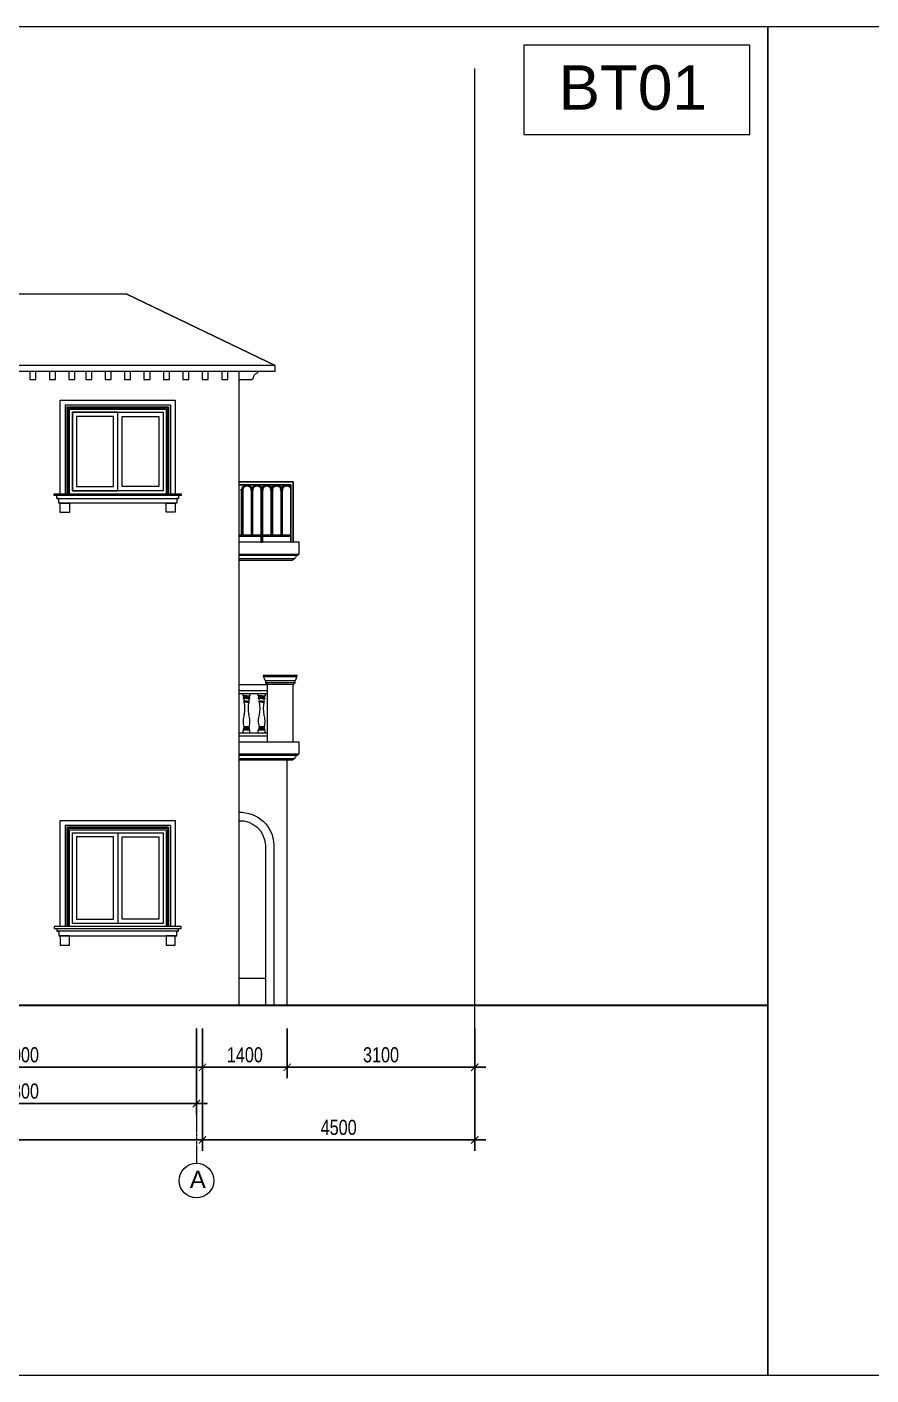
# Model space of a CAD drawing. Header units: millimetres. Extents: x 33748 to 451939, y -263262 to 62681.
# Drawn here: x 387844 to 401792, y 22261 to 44536 of the extents above; entities that cross this region are included whole.
import ezdxf
from ezdxf.enums import TextEntityAlignment as Align

# ---------------------------------------------------------------- set-up
doc = ezdxf.new("R2010")
doc.units = ezdxf.units.MM
doc.header["$PDMODE"] = 98
doc.linetypes.add('CENTER', pattern=[50.8, 31.75, -6.35, 6.35, -6.35])
doc.linetypes.add('HIDDEN', pattern=[0.375, 0.25, -0.125])
doc.layers.get('Defpoints').update_dxf_attribs({"color": 202, "lineweight": 13})
for name, color, linetype, lineweight in [('-CENTER', 143, 'CENTER', 13), ('-DOOR', 137, 'Continuous', 9), ('-HATCH', 8, 'Continuous', 5), ('-KH', 143, 'Continuous', 13), ('-LINE1', 7, 'Continuous', 18), ('-RANH GIOI KHU DAT', 12, 'CENTER', 18), ('-TEXT', 7, 'Continuous', 15), ('-WALL', 4, 'Continuous', 35), ('A72', 9, 'Continuous', 5)]:
    doc.layers.add(name, color=color, linetype=linetype, lineweight=lineweight)
for name, color, linetype in [('1-NETMANH', 8, 'Continuous'), ('12. NET DIM', 9, 'Continuous'), ('13. NET HATCH', 252, 'Continuous')]:
    doc.layers.add(name, color=color, linetype=linetype)
doc.styles.add('1', font='arial.ttf')
doc.styles.add('AVANH', font='', dxfattribs={"width": 0.8})
doc.styles.get('AVANH').set_extended_font_data('.VnAvantH')
doc.dimstyles.new('C_100A3', dxfattribs={"dimscale": 100, "dimtxt": 2.5, "dimasz": 1.2, "dimexe": 1.8, "dimexo": 0, "dimgap": 0.75, "dimtad": 1, "dimdec": 0, "dimzin": 0, "dimdsep": 46, "dimtxsty": 'AVANH', "dimblk": 'ARCHTICK', "dimcen": 0, "dimdle": 1.8, "dimclrd": 256, "dimclre": 256, "dimclrt": 7, "dimadec": 0, "dimazin": 0, "dimtfac": 0.0001, "dimtdec": 0, "dimtix": 1, "dimtmove": 2, "dimatfit": 3, "dimldrblk": 'ARCHTICK', "dimfxl": 1.8, "dimtolj": 1, "dimtzin": 0, "dimarcsym": 0})

# ---------------------------------------------------------------- blocks, each defined once
blk = doc.blocks.new('_ARCHTICK')
at = {"const_width": 0.15}
blk.add_lwpolyline([(-0.5, -0.5), (0.5, 0.5)], dxfattribs=at)
blk = doc.blocks.new('*D373')
at = {"layer": '12. NET DIM', "lineweight": -2, "transparency": 16777216}
for p, q in [((384745, 27986), (384745, 27166)), ((390745, 27986), (390745, 27166)), ((384565, 27346), (390925, 27346))]:
    blk.add_line(p, q, dxfattribs=at)
at = {"layer": 'Defpoints', "color": 0, "transparency": 16777216}
for p in [(384745, 27986), (390745, 27986), (390745, 27346)]:
    blk.add_point(p, dxfattribs=at)
at = {"layer": '12. NET DIM', "lineweight": -2, "transparency": 16777216, "xscale": 120, "yscale": 120, "zscale": 120, "rotation": 180}
blk.add_blockref('_ARCHTICK', (384745, 27346), dxfattribs=at)
at = {"layer": '12. NET DIM', "lineweight": -2, "transparency": 16777216, "xscale": 120, "yscale": 120, "zscale": 120}
blk.add_blockref('_ARCHTICK', (390745, 27346), dxfattribs=at)
at = {"layer": '12. NET DIM', "color": 7, "transparency": 16777216, "insert": (387745, 27551), "char_height": 250, "attachment_point": 5, "style": 'AVANH'}
blk.add_mtext('\\A1;6000', dxfattribs=at)
blk = doc.blocks.new('*D374')
at = {"layer": '12. NET DIM', "lineweight": -2, "transparency": 16777216}
for p, q in [((390745, 27986), (390745, 27166)), ((392145, 27986), (392145, 27166)), ((390565, 27346), (392325, 27346))]:
    blk.add_line(p, q, dxfattribs=at)
at = {"layer": 'Defpoints', "color": 0, "transparency": 16777216}
for p in [(390745, 27986), (392145, 27986), (392145, 27346)]:
    blk.add_point(p, dxfattribs=at)
at = {"layer": '12. NET DIM', "lineweight": -2, "transparency": 16777216, "xscale": 120, "yscale": 120, "zscale": 120, "rotation": 180}
blk.add_blockref('_ARCHTICK', (390745, 27346), dxfattribs=at)
at = {"layer": '12. NET DIM', "lineweight": -2, "transparency": 16777216, "xscale": 120, "yscale": 120, "zscale": 120}
blk.add_blockref('_ARCHTICK', (392145, 27346), dxfattribs=at)
at = {"layer": '12. NET DIM', "color": 7, "transparency": 16777216, "insert": (391445, 27551), "char_height": 250, "attachment_point": 5, "style": 'AVANH'}
blk.add_mtext('\\A1;1400', dxfattribs=at)
blk = doc.blocks.new('*D375')
at = {"layer": '12. NET DIM', "lineweight": -2, "transparency": 16777216}
for p, q in [((392145, 27986), (392145, 27166)), ((395245, 27986), (395245, 27166)), ((391965, 27346), (395425, 27346))]:
    blk.add_line(p, q, dxfattribs=at)
at = {"layer": 'Defpoints', "color": 0, "transparency": 16777216}
for p in [(392145, 27986), (395245, 27986), (395245, 27346)]:
    blk.add_point(p, dxfattribs=at)
at = {"layer": '12. NET DIM', "lineweight": -2, "transparency": 16777216, "xscale": 120, "yscale": 120, "zscale": 120, "rotation": 180}
blk.add_blockref('_ARCHTICK', (392145, 27346), dxfattribs=at)
at = {"layer": '12. NET DIM', "lineweight": -2, "transparency": 16777216, "xscale": 120, "yscale": 120, "zscale": 120}
blk.add_blockref('_ARCHTICK', (395245, 27346), dxfattribs=at)
at = {"layer": '12. NET DIM', "color": 7, "transparency": 16777216, "insert": (393695, 27551), "char_height": 250, "attachment_point": 5, "style": 'AVANH'}
blk.add_mtext('\\A1;3100', dxfattribs=at)
blk = doc.blocks.new('*D376')
at = {"layer": '12. NET DIM', "lineweight": -2, "transparency": 16777216}
for p, q in [((384845, 27986), (384845, 26566)), ((390645, 27986), (390645, 26566)), ((390825, 26746), (384665, 26746))]:
    blk.add_line(p, q, dxfattribs=at)
at = {"layer": 'Defpoints', "color": 0, "transparency": 16777216}
for p in [(384845, 27986), (390645, 27986), (384845, 26746)]:
    blk.add_point(p, dxfattribs=at)
at = {"layer": '12. NET DIM', "lineweight": -2, "transparency": 16777216, "xscale": 120, "yscale": 120, "zscale": 120, "rotation": 180}
blk.add_blockref('_ARCHTICK', (384845, 26746), dxfattribs=at)
at = {"layer": '12. NET DIM', "lineweight": -2, "transparency": 16777216, "xscale": 120, "yscale": 120, "zscale": 120}
blk.add_blockref('_ARCHTICK', (390645, 26746), dxfattribs=at)
at = {"layer": '12. NET DIM', "color": 7, "transparency": 16777216, "insert": (387745, 26951), "char_height": 250, "attachment_point": 5, "style": 'AVANH'}
blk.add_mtext('\\A1;5800', dxfattribs=at)
blk = doc.blocks.new('*D379')
at = {"layer": '12. NET DIM', "lineweight": -2, "transparency": 16777216}
for p, q in [((377244, 27986), (377244, 25966)), ((390745, 27986), (390745, 25966)), ((377064, 26146), (390925, 26146))]:
    blk.add_line(p, q, dxfattribs=at)
at = {"layer": 'Defpoints', "color": 0, "transparency": 16777216}
for p in [(377244, 27986), (390745, 27986), (390745, 26146)]:
    blk.add_point(p, dxfattribs=at)
at = {"layer": '12. NET DIM', "lineweight": -2, "transparency": 16777216, "xscale": 120, "yscale": 120, "zscale": 120, "rotation": 180}
blk.add_blockref('_ARCHTICK', (377244, 26146), dxfattribs=at)
at = {"layer": '12. NET DIM', "lineweight": -2, "transparency": 16777216, "xscale": 120, "yscale": 120, "zscale": 120}
blk.add_blockref('_ARCHTICK', (390745, 26146), dxfattribs=at)
at = {"layer": '12. NET DIM', "color": 7, "transparency": 16777216, "insert": (383995, 26351), "char_height": 250, "attachment_point": 5, "style": 'AVANH'}
blk.add_mtext('\\A1;13500', dxfattribs=at)
blk = doc.blocks.new('*D380')
at = {"layer": '12. NET DIM', "lineweight": -2, "transparency": 16777216}
for p, q in [((390745, 27986), (390745, 25966)), ((395245, 27986), (395245, 25966)), ((390565, 26146), (395425, 26146))]:
    blk.add_line(p, q, dxfattribs=at)
at = {"layer": 'Defpoints', "color": 0, "transparency": 16777216}
for p in [(390745, 27986), (395245, 27986), (395245, 26146)]:
    blk.add_point(p, dxfattribs=at)
at = {"layer": '12. NET DIM', "lineweight": -2, "transparency": 16777216, "xscale": 120, "yscale": 120, "zscale": 120, "rotation": 180}
blk.add_blockref('_ARCHTICK', (390745, 26146), dxfattribs=at)
at = {"layer": '12. NET DIM', "lineweight": -2, "transparency": 16777216, "xscale": 120, "yscale": 120, "zscale": 120}
blk.add_blockref('_ARCHTICK', (395245, 26146), dxfattribs=at)
at = {"layer": '12. NET DIM', "color": 7, "transparency": 16777216, "insert": (392995, 26351), "char_height": 250, "attachment_point": 5, "style": 'AVANH'}
blk.add_mtext('\\A1;4500', dxfattribs=at)
blk = doc.blocks.new('cot lan can')
blk.add_line((-67, 1080), (-57, 1080))
for points in [[(-67, 1080), (-67, 1100), (497, 1100), (497, 1080), (-67, 1080)], [(-29, 1010), (-33, 1015), (-36, 1020), (-40, 1025), (-43, 1031), (-46, 1036), (-49, 1042), (-51, 1048), (-53, 1055), (-54, 1061), (-56, 1067), (-57, 1074), (-57, 1080)], [(-29, 980), (-29, 1010), (459, 1010), (459, 980)], [(-11, 956), (-12, 959), (-13, 962), (-14, 965), (-16, 967), (-18, 970), (-18, 971), (-19, 972), (-22, 974), (-24, 976), (-26, 978), (-29, 980), (459, 980), (456, 978), (454, 976), (452, 974), (449, 972), (448, 970), (446, 967), (444, 965), (443, 962), (442, 959), (441, 956), (440, 953), (440, 950), (430, 950)], [(0, 950), (-10, 950), (-10, 953), (-11, 956)], [(487, 1080), (487, 1074), (486, 1067), (484, 1061), (483, 1055), (481, 1048), (479, 1042), (476, 1036), (473, 1031), (470, 1025), (466, 1020), (463, 1015), (459, 1010)]]:
    blk.add_lwpolyline(points)
blk.add_lwpolyline([(430, 950), (430, 0), (0, 0), (0, 950)], close=True)

msp = doc.modelspace()

# ---------------------------------------------------------------- linework, layer by layer
at = {"layer": '-CENTER', "ltscale": 0.1}
msp.add_line((390645.6, 27985.7), (390645.6, 25759.9), dxfattribs=at)
at = {"layer": '-DOOR', "lineweight": 9}
for points in [[(388594.7, 38171), (390094.7, 38171), (390094.7, 36871), (388594.7, 36871)], [(388594.7, 36871), (389344.7, 36871), (389344.7, 38171), (388594.7, 38171)], [(388664.7, 36941), (389274.7, 36941), (389274.7, 38101), (388664.7, 38101)], [(390094.7, 36871), (389344.7, 36871), (389344.7, 38171), (390094.7, 38171)], [(390024.7, 36941), (389414.7, 36941), (389414.7, 38101), (390024.7, 38101)], [(390094.7, 29721), (388594.7, 29721), (388594.7, 31221), (390094.7, 31221)], [(388664.7, 29791), (389274.7, 29791), (389274.7, 31151), (388664.7, 31151)], [(390024.7, 29791), (389414.7, 29791), (389414.7, 31151), (390024.7, 31151)]]:
    msp.add_lwpolyline(points, close=True, dxfattribs=at)
msp.add_lwpolyline([(389344.7, 31221), (389344.7, 29721)], dxfattribs=at)
at = {"layer": '-HATCH'}
for p, q in [((390394.7, 36791), (388294.7, 36791)), ((390349.7, 36791), (388339.7, 36791)), ((388339.7, 36746), (390349.7, 36746)), ((388369.7, 36746), (390319.7, 36746)), ((388294.7, 29641), (390394.7, 29641)), ((388339.7, 29641), (390349.7, 29641)), ((390349.7, 29596), (388339.7, 29596)), ((390319.7, 29596), (388369.7, 29596))]:
    msp.add_line(p, q, dxfattribs=at)
for points in [[(392145.5, 28371), (392145.5, 32421)], [(391784.7, 31021), (391784.7, 28371)], [(391924.7, 31021), (391924.7, 28371)], [(391344.7, 28821), (391784.7, 28821)]]:
    msp.add_lwpolyline(points, dxfattribs=at)
for points in [[(391344.7, 31560.3, -0.4138427), (391924.7, 31021)], [(391344.7, 31420.2, -0.4136259), (391784.7, 31021)]]:
    msp.add_lwpolyline(points, format="xyb", dxfattribs=at)
at = {"layer": '-KH'}
msp.add_circle((390645.6, 25473.6), 286.3, dxfattribs=at)
at = {"layer": '-LINE1', "lineweight": 20}
for p, q in [((391944.7, 38840), (376644.4, 38840)), ((391944.7, 38840), (391944.7, 38940.3)), ((392344.7, 36021), (391344.7, 36021)), ((392344.7, 35821), (392344.7, 36021)), ((392344.7, 35821), (391344.7, 35821)), ((392234.7, 35721), (391344.7, 35721)), ((392314.7, 35821), (392314.7, 35800.2)), ((391414.2, 33481.1), (391414.2, 33521)), ((391479.8, 33481.1), (391414.2, 33481.1)), ((391479.8, 33441.1), (391415.9, 33441.1)), ((391479.8, 33471.1), (391430.2, 33471.1)), ((391431.2, 33471.1), (391431.2, 33468)), ((391479.8, 33468.1), (391431.9, 33468.1)), ((391479.8, 33460.1), (391431.9, 33460.1)), ((391431.9, 33460.1), (391431.9, 33457.1)), ((391479.8, 33457.1), (391431.9, 33457.1)), ((391479.8, 33481.1), (391529.8, 33481.1)), ((391479.8, 33471.1), (391513.8, 33471.1)), ((391479.8, 33468.1), (391512.2, 33468.1)), ((391479.8, 33460.1), (391512.2, 33460.1)), ((391479.8, 33457.1), (391512.2, 33457.1)), ((391479.8, 33441.1), (391528.2, 33441.1)), ((391512.2, 33460.1), (391512.2, 33457.1)), ((391512.8, 33471.1), (391512.8, 33468)), ((391664.2, 33481.1), (391664.2, 33521)), ((391729.8, 33481.1), (391664.2, 33481.1)), ((391729.8, 33441.1), (391665.9, 33441.1)), ((391729.8, 33471.1), (391680.2, 33471.1)), ((391681.2, 33471.1), (391681.2, 33468)), ((391729.8, 33468.1), (391681.9, 33468.1)), ((391729.8, 33460.1), (391681.9, 33460.1)), ((391681.9, 33460.1), (391681.9, 33457.1)), ((391729.8, 33457.1), (391681.9, 33457.1)), ((391729.8, 33481.1), (391779.8, 33481.1)), ((391729.8, 33471.1), (391763.8, 33471.1)), ((391729.8, 33468.1), (391762.2, 33468.1)), ((391729.8, 33460.1), (391762.2, 33460.1)), ((391729.8, 33457.1), (391762.2, 33457.1)), ((391729.8, 33441.1), (391778.2, 33441.1)), ((391762.2, 33460.1), (391762.2, 33457.1)), ((391762.8, 33471.1), (391762.8, 33468)), ((391479.8, 33397.1), (391431.9, 33397.1)), ((391479.8, 33385.1), (391431.9, 33385.1)), ((391479.8, 33381.1), (391434.1, 33381.1)), ((391479.8, 33397.1), (391512.2, 33397.1)), ((391479.8, 33385.1), (391512.2, 33385.1)), ((391479.8, 33381.1), (391509.9, 33381.1)), ((391729.8, 33397.1), (391681.9, 33397.1)), ((391729.8, 33385.1), (391681.9, 33385.1)), ((391729.8, 33381.1), (391684.1, 33381.1)), ((391729.8, 33397.1), (391762.2, 33397.1)), ((391729.8, 33385.1), (391762.2, 33385.1)), ((391729.8, 33381.1), (391759.9, 33381.1)), ((391515.8, 32971.4), (391430.2, 32971.4)), ((391765.8, 32971.4), (391680.2, 32971.4)), ((391529.8, 32917.4), (391414.2, 32917.4)), ((391414.2, 32871), (391414.2, 32917.4)), ((391414.2, 32871), (391479.8, 32871)), ((391515.8, 32963.4), (391430.2, 32963.4)), ((391515.8, 32955.4), (391430.2, 32955.4)), ((391515.8, 32947.4), (391430.2, 32947.4)), ((391515.8, 32931.4), (391430.2, 32931.4)), ((391513.8, 32927.4), (391430.2, 32927.4)), ((391431.2, 32931.4), (391431.2, 32927.4)), ((391479.8, 32871), (391529.8, 32871)), ((391512.8, 32931.4), (391512.8, 32927.4)), ((391529.8, 32871), (391529.8, 32917.4)), ((391779.8, 32917.4), (391664.2, 32917.4)), ((391664.2, 32871), (391664.2, 32917.4)), ((391664.2, 32871), (391729.8, 32871)), ((391765.8, 32963.4), (391680.2, 32963.4)), ((391765.8, 32955.4), (391680.2, 32955.4)), ((391765.8, 32947.4), (391680.2, 32947.4)), ((391765.8, 32931.4), (391680.2, 32931.4)), ((391763.8, 32927.4), (391680.2, 32927.4)), ((391681.2, 32931.4), (391681.2, 32927.4)), ((391729.8, 32871), (391779.8, 32871)), ((391762.8, 32931.4), (391762.8, 32927.4)), ((391779.8, 32871), (391779.8, 32917.4)), ((391344.7, 32721), (392344.7, 32721)), ((392344.7, 32521), (392344.7, 32721)), ((392344.7, 32521), (391344.7, 32521)), ((392234.7, 32421), (391344.7, 32421)), ((392314.7, 32521), (392314.7, 32500.2))]:
    msp.add_line(p, q, dxfattribs=at)
at = {"layer": '-LINE1'}
msp.add_lwpolyline([(399787, 44236.7), (396055.9, 44236.7), (396055.9, 42758.9), (399787, 42758.9)], close=True, dxfattribs=at)
at = {"layer": '-LINE1', "lineweight": 20}
for points in [[(387993.4, 38712), (387993.4, 38840), (387893.4, 38840), (387893.4, 38712)], [(388314.4, 38712), (388314.4, 38840), (388214.4, 38840), (388214.4, 38712)], [(388635.5, 38712), (388635.5, 38840), (388535.5, 38840), (388535.5, 38712)], [(388914.4, 38712), (388914.4, 38840), (388814.4, 38840), (388814.4, 38712)], [(389235.5, 38712), (389235.5, 38840), (389135.5, 38840), (389135.5, 38712)], [(389556.5, 38712), (389556.5, 38840), (389456.5, 38840), (389456.5, 38712)], [(389877.5, 38712), (389877.5, 38840), (389777.5, 38840), (389777.5, 38712)], [(390198.6, 38712), (390198.6, 38840), (390098.6, 38840), (390098.6, 38712)], [(390519.6, 38712), (390519.6, 38840), (390419.6, 38840), (390419.6, 38712)], [(390840.6, 38712), (390840.6, 38840), (390740.6, 38840), (390740.6, 38712)], [(391161.7, 38712), (391161.7, 38840), (391061.7, 38840), (391061.7, 38712)], [(391558, 38713), (391562.2, 38714.2), (391566.3, 38715.9), (391570.2, 38718.1), (391573.8, 38720.7), (391577, 38723.7), (391579.9, 38727), (391582.4, 38730.7), (391584.5, 38734.6), (391586.1, 38738.7), (391587.3, 38743), (391589.5, 38751.9), (391592.4, 38760.6), (391596, 38769.1), (391600.3, 38777.2), (391605.2, 38785), (391610.8, 38792.4), (391616.9, 38799.3), (391623.5, 38805.6), (391630.6, 38811.5), (391638.2, 38816.7), (391646.2, 38821.3), (391654.5, 38825.3), (391655.9, 38825.9), (391657.2, 38826.8), (391658.5, 38827.7), (391659.7, 38828.7), (391660.7, 38829.9), (391661.7, 38831.1), (391662.5, 38832.5), (391663.2, 38833.9), (391663.8, 38835.3), (391664.3, 38836.8), (391664.6, 38838.4), (391664.7, 38840), (391344.7, 38840), (391344.7, 38712), (391345.8, 38712), (391549.2, 38712), (391553.6, 38712.2)]]:
    msp.add_lwpolyline(points, close=True, dxfattribs=at)
for points in [[(391344.7, 38840), (391344.7, 28371)], [(392314.7, 35800.2), (391344.7, 35800.2)], [(392254.1, 35744.9), (391344.7, 35744.9)], [(392254.1, 35744.9), (392254.1, 35738.6)], [(391344.7, 33671), (391814.7, 33671)], [(391344.7, 33571), (391814.7, 33571)], [(391344.7, 33521), (391814.7, 33521)], [(391414.2, 33521), (391529.8, 33521), (391529.8, 33481.1)], [(391664.2, 33521), (391779.8, 33521), (391779.8, 33481.1)], [(391344.7, 32871), (391814.7, 32871)], [(391344.7, 32821), (391814.7, 32821)], [(392314.7, 32500.2), (391344.7, 32500.2)], [(392254.1, 32444.9), (391344.7, 32444.9)], [(392254.1, 32444.9), (392254.1, 32438.6)]]:
    msp.add_lwpolyline(points, dxfattribs=at)
at = {"layer": '-LINE1', "color": 0, "lineweight": 20}
for points in [[(388394.7, 36821), (388394.7, 38371), (390294.7, 38371), (390294.7, 36821)], [(388544.7, 36821), (388544.7, 38221), (390144.7, 38221), (390144.7, 36821)], [(388294.7, 36821), (390394.7, 36821), (390394.7, 36791), (390349.7, 36791), (390349.7, 36746), (390319.7, 36746), (390319.7, 36666), (388369.7, 36666), (388369.7, 36746), (388339.7, 36746), (388339.7, 36791), (388294.7, 36791), (388294.7, 36821)], [(388394.7, 29671), (388394.7, 31421), (390294.7, 31421), (390294.7, 29671)], [(388544.7, 29671), (388544.7, 31271), (390144.7, 31271), (390144.7, 29671)], [(390394.7, 29671), (388294.7, 29671), (388294.7, 29641), (388339.7, 29641), (388339.7, 29596), (388369.7, 29596), (388369.7, 29516), (390319.7, 29516), (390319.7, 29596), (390349.7, 29596), (390349.7, 29641), (390394.7, 29641), (390394.7, 29671)]]:
    msp.add_lwpolyline(points, dxfattribs=at)
for points in [[(388394.7, 36666), (388544.7, 36666), (388544.7, 36514.9), (388394.7, 36514.9)], [(390144.7, 36666), (390294.7, 36666), (390294.7, 36516), (390144.7, 36516)], [(388544.7, 29516), (388394.7, 29516), (388394.7, 29366), (388544.7, 29366)], [(390294.7, 29516), (390144.7, 29516), (390144.7, 29364.9), (390294.7, 29364.9)]]:
    msp.add_lwpolyline(points, close=True, dxfattribs=at)
at = {"layer": '-LINE1', "lineweight": 20}
for centre, radius, start, end in [((392252, 35721.5), 17.3, 82.95741, 181.60645), ((392251.8, 35774.5), 29.8, 274.50898, 351.51622), ((392314.3, 35767), 33.3, 89.32089, 174.52741), ((391429.6, 33487.9), 16.8, 203.9086, 272.08063), ((391431.9, 33441.1), 16, 81.51603, 180), ((391399.4, 33410.2), 35, 337.96322, 62.00299), ((391431.9, 33464.1), 4, 90, 270), ((391544.6, 33410.2), 35, 117.99701, 202.03678), ((391512.2, 33441.1), 16, 0, 98.48397), ((391512.2, 33464.1), 4, 270, 90), ((391514.4, 33487.9), 16.8, 267.91937, 336.0914), ((391679.6, 33487.9), 16.8, 203.9086, 272.08063), ((391681.9, 33441.1), 16, 81.51603, 180), ((391649.4, 33410.2), 35, 337.96322, 62.00299), ((391681.9, 33464.1), 4, 90, 270), ((391794.6, 33410.2), 35, 117.99701, 202.03678), ((391762.2, 33441.1), 16, 0, 98.48397), ((391762.2, 33464.1), 4, 270, 90), ((391764.4, 33487.9), 16.8, 267.91937, 336.0914), ((391431.9, 33391.1), 6, 90, 270), ((391435.9, 33384.7), 4.08, 175.04747, 243.25517), ((390932.4, 33273.9), 513, 348.55438, 12.06482), ((392011.6, 33273.9), 513, 167.93518, 191.44562), ((391508.1, 33384.7), 4.08, 296.74483, 4.95253), ((391512.2, 33391.1), 6, 270, 90), ((391681.9, 33391.1), 6, 90, 270), ((391685.9, 33384.7), 4.08, 175.04747, 243.25517), ((391182.4, 33273.9), 513, 348.55438, 12.06482), ((392261.6, 33273.9), 513, 167.93518, 191.44562), ((391758.1, 33384.7), 4.08, 296.74483, 4.95253), ((391762.2, 33391.1), 6, 270, 90), ((391711.6, 33064.8), 296.5, 158.78951, 198.35527), ((391430.2, 32967.4), 4, 270, 90), ((391215.4, 33061.4), 313.6, 343.33107, 20.66545), ((391515.8, 32967.4), 4, 90, 270), ((391961.6, 33064.8), 296.5, 158.78951, 198.35527), ((391680.2, 32967.4), 4, 270, 90), ((391465.4, 33061.4), 313.6, 343.33107, 20.66545), ((391765.8, 32967.4), 4, 90, 270), ((391430.7, 32908.9), 18.6, 91.46658, 152.54419), ((391430.2, 32939.4), 8, 90, 270), ((391430.2, 32959.4), 4, 90, 270), ((391430.2, 32951.4), 4, 270, 90), ((391515.8, 32951.4), 4, 90, 270), ((391513.3, 32908.9), 18.6, 27.45581, 88.53342), ((391515.8, 32959.4), 4, 270, 90), ((391515.8, 32939.4), 8, 270, 90), ((391680.7, 32908.9), 18.6, 91.46658, 152.54419), ((391680.2, 32939.4), 8, 90, 270), ((391680.2, 32959.4), 4, 90, 270), ((391680.2, 32951.4), 4, 270, 90), ((391765.8, 32951.4), 4, 90, 270), ((391763.3, 32908.9), 18.6, 27.45581, 88.53342), ((391765.8, 32959.4), 4, 270, 90), ((391765.8, 32939.4), 8, 270, 90), ((392252, 32421.5), 17.3, 82.95741, 181.60645), ((392251.8, 32474.5), 29.8, 274.50898, 351.51622), ((392314.3, 32467), 33.3, 89.32089, 174.52741)]:
    msp.add_arc(centre, radius, start, end, dxfattribs=at)
at = {"layer": '-RANH GIOI KHU DAT', "linetype": 'HIDDEN', "ltscale": 10}
msp.add_lwpolyline([(395244.7, 27573), (395244.7, 43851.5)], dxfattribs=at)
at = {"layer": '-WALL'}
msp.add_line((337085.9, 28371), (400085.9, 28371), dxfattribs=at)
at = {"layer": '1-NETMANH', "lineweight": 20}
for p, q in [((388474.7, 38291), (390214.7, 38291)), ((388474.7, 38291), (388474.7, 36821)), ((388504.7, 38261), (390184.7, 38261)), ((388504.7, 38261), (388504.7, 36821)), ((388524.7, 38241), (390164.7, 38241)), ((388524.7, 38241), (388524.7, 36821)), ((390164.7, 38241), (390164.7, 36821)), ((390184.7, 38261), (390184.7, 36821)), ((390214.7, 38291), (390214.7, 36821)), ((390214.7, 31341), (388474.7, 31341)), ((388474.7, 31341), (388474.7, 29671)), ((390184.7, 31311), (388504.7, 31311)), ((388504.7, 31311), (388504.7, 29671)), ((390164.7, 31291), (388524.7, 31291)), ((388524.7, 31291), (388524.7, 29671)), ((390164.7, 31291), (390164.7, 29671)), ((390184.7, 31311), (390184.7, 29671)), ((390214.7, 31341), (390214.7, 29671))]:
    msp.add_line(p, q, dxfattribs=at)
at = {"layer": '13. NET HATCH'}
for p, q in [((392244.7, 37021), (391344.7, 37021)), ((392244.7, 36021), (392244.7, 37021)), ((392204.7, 36971), (391344.7, 36971)), ((391380.7, 36886.2), (391389, 36891.2)), ((391380.7, 36884.2), (391380.7, 36886.2)), ((391390.5, 36886.2), (391380.7, 36886.2)), ((391389, 36879.1), (391380.7, 36884.2)), ((391390.5, 36884.2), (391380.7, 36884.2)), ((391386.6, 36893.2), (391386.6, 36895.2)), ((391390.5, 36895.2), (391386.6, 36895.2)), ((391389, 36893.2), (391386.6, 36893.2)), ((391386.6, 36875.1), (391386.6, 36877.1)), ((391389, 36877.1), (391386.6, 36877.1)), ((391390.5, 36875.1), (391386.6, 36875.1)), ((391389, 36891.2), (391389, 36893.2)), ((391390.5, 36893.2), (391389, 36893.2)), ((391411.3, 36891.2), (391389, 36891.2)), ((391389, 36877.1), (391389, 36879.1)), ((391411.3, 36879.1), (391389, 36879.1)), ((391390.5, 36877.1), (391389, 36877.1)), ((391409.7, 36895.2), (391390.5, 36895.2)), ((391390.5, 36893.2), (391409.7, 36893.2)), ((391390.5, 36886.2), (391390.5, 36884.2)), ((391409.7, 36886.2), (391390.5, 36886.2)), ((391409.7, 36884.2), (391390.5, 36884.2)), ((391390.5, 36877.1), (391409.8, 36877.1)), ((391390.5, 36875.1), (391390.5, 36141)), ((391409.8, 36875.1), (391390.5, 36875.1)), ((391413.7, 36895.2), (391409.7, 36895.2)), ((391411.3, 36893.2), (391409.7, 36893.2)), ((391409.7, 36884.2), (391409.7, 36886.2)), ((391409.7, 36886.2), (391419.6, 36886.2)), ((391409.7, 36884.2), (391419.6, 36884.2)), ((391409.7, 36141), (391409.8, 36875.1)), ((391411.3, 36877.1), (391409.8, 36877.1)), ((391413.7, 36875.1), (391409.8, 36875.1)), ((391411.3, 36893.2), (391411.3, 36891.2)), ((391413.7, 36893.2), (391411.3, 36893.2)), ((391411.3, 36891.2), (391419.6, 36886.2)), ((391419.6, 36884.2), (391411.3, 36879.1)), ((391411.3, 36879.1), (391411.3, 36877.1)), ((391413.7, 36877.1), (391411.3, 36877.1)), ((391413.7, 36895.2), (391413.7, 36893.2)), ((391413.7, 36877.1), (391413.7, 36875.1)), ((391419.6, 36886.2), (391419.6, 36884.2)), ((391543.9, 36886.2), (391552.2, 36891.2)), ((391543.9, 36884.2), (391543.9, 36886.2)), ((391553.7, 36886.2), (391543.9, 36886.2)), ((391552.2, 36879.1), (391543.9, 36884.2)), ((391553.7, 36884.2), (391543.9, 36884.2)), ((391549.8, 36893.2), (391549.8, 36895.2)), ((391553.7, 36895.2), (391549.8, 36895.2)), ((391552.2, 36893.2), (391549.8, 36893.2)), ((391549.8, 36875.1), (391549.8, 36877.1)), ((391552.2, 36877.1), (391549.8, 36877.1)), ((391553.7, 36875.1), (391549.8, 36875.1)), ((391552.2, 36891.2), (391552.2, 36893.2)), ((391553.7, 36893.2), (391552.2, 36893.2)), ((391574.5, 36891.2), (391552.2, 36891.2)), ((391552.2, 36877.1), (391552.2, 36879.1)), ((391574.5, 36879.1), (391552.2, 36879.1)), ((391553.7, 36877.1), (391552.2, 36877.1)), ((391572.9, 36895.2), (391553.7, 36895.2)), ((391553.7, 36893.2), (391572.9, 36893.2)), ((391553.7, 36886.2), (391553.7, 36884.2)), ((391572.9, 36886.2), (391553.7, 36886.2)), ((391572.9, 36884.2), (391553.7, 36884.2)), ((391553.7, 36877.1), (391573, 36877.1)), ((391553.7, 36875.1), (391553.7, 36141)), ((391573, 36875.1), (391553.7, 36875.1)), ((391576.9, 36895.2), (391572.9, 36895.2)), ((391574.5, 36893.2), (391572.9, 36893.2)), ((391572.9, 36884.2), (391572.9, 36886.2)), ((391572.9, 36886.2), (391582.8, 36886.2)), ((391572.9, 36884.2), (391582.8, 36884.2)), ((391572.9, 36141), (391573, 36875.1)), ((391574.5, 36877.1), (391573, 36877.1)), ((391576.9, 36875.1), (391573, 36875.1)), ((391574.5, 36893.2), (391574.5, 36891.2)), ((391576.9, 36893.2), (391574.5, 36893.2)), ((391574.5, 36891.2), (391582.8, 36886.2)), ((391582.8, 36884.2), (391574.5, 36879.1)), ((391574.5, 36879.1), (391574.5, 36877.1)), ((391576.9, 36877.1), (391574.5, 36877.1)), ((391576.9, 36895.2), (391576.9, 36893.2)), ((391576.9, 36877.1), (391576.9, 36875.1)), ((391582.8, 36886.2), (391582.8, 36884.2)), ((391707.1, 36886.2), (391715.4, 36891.2)), ((391707.1, 36884.2), (391707.1, 36886.2)), ((391716.9, 36886.2), (391707.1, 36886.2)), ((391715.4, 36879.1), (391707.1, 36884.2)), ((391716.9, 36884.2), (391707.1, 36884.2)), ((391713, 36893.2), (391713, 36895.2)), ((391716.9, 36895.2), (391713, 36895.2)), ((391715.4, 36893.2), (391713, 36893.2)), ((391713, 36875.1), (391713, 36877.1)), ((391715.4, 36877.1), (391713, 36877.1)), ((391716.9, 36875.1), (391713, 36875.1)), ((391715.4, 36891.2), (391715.4, 36893.2)), ((391716.9, 36893.2), (391715.4, 36893.2)), ((391737.7, 36891.2), (391715.4, 36891.2)), ((391715.4, 36877.1), (391715.4, 36879.1)), ((391737.7, 36879.1), (391715.4, 36879.1)), ((391716.9, 36877.1), (391715.4, 36877.1)), ((391736.1, 36895.2), (391716.9, 36895.2)), ((391716.9, 36893.2), (391736.1, 36893.2)), ((391716.9, 36886.2), (391716.9, 36884.2)), ((391736.1, 36886.2), (391716.9, 36886.2)), ((391736.1, 36884.2), (391716.9, 36884.2)), ((391716.9, 36877.1), (391736.2, 36877.1)), ((391716.9, 36875.1), (391716.9, 36141)), ((391736.2, 36875.1), (391716.9, 36875.1)), ((391740.1, 36895.2), (391736.1, 36895.2)), ((391737.7, 36893.2), (391736.1, 36893.2)), ((391736.1, 36884.2), (391736.1, 36886.2)), ((391736.1, 36886.2), (391746, 36886.2)), ((391736.1, 36884.2), (391746, 36884.2)), ((391736.1, 36141), (391736.2, 36875.1)), ((391737.7, 36877.1), (391736.2, 36877.1)), ((391740.1, 36875.1), (391736.2, 36875.1)), ((391737.7, 36893.2), (391737.7, 36891.2)), ((391740.1, 36893.2), (391737.7, 36893.2)), ((391737.7, 36891.2), (391746, 36886.2)), ((391746, 36884.2), (391737.7, 36879.1)), ((391737.7, 36879.1), (391737.7, 36877.1)), ((391740.1, 36877.1), (391737.7, 36877.1)), ((391740.1, 36895.2), (391740.1, 36893.2)), ((391740.1, 36877.1), (391740.1, 36875.1)), ((391746, 36886.2), (391746, 36884.2)), ((391870.3, 36886.1), (391878.6, 36891.2)), ((391870.3, 36884.1), (391870.3, 36886.1)), ((391880.1, 36886.1), (391870.3, 36886.1)), ((391878.6, 36879.1), (391870.3, 36884.1)), ((391880.1, 36884.1), (391870.3, 36884.1)), ((391876.2, 36893.2), (391876.2, 36895.2)), ((391880.1, 36895.2), (391876.2, 36895.2)), ((391878.6, 36893.2), (391876.2, 36893.2)), ((391876.2, 36875.1), (391876.2, 36877.1)), ((391878.6, 36877.1), (391876.2, 36877.1)), ((391880.1, 36875.1), (391876.2, 36875.1)), ((391878.6, 36891.2), (391878.6, 36893.2)), ((391880.1, 36893.2), (391878.6, 36893.2)), ((391900.9, 36891.2), (391878.6, 36891.2)), ((391878.6, 36877.1), (391878.6, 36879.1)), ((391900.9, 36879.1), (391878.6, 36879.1)), ((391880.1, 36877.1), (391878.6, 36877.1)), ((391899.3, 36895.2), (391880.1, 36895.2)), ((391880.1, 36893.2), (391899.3, 36893.2)), ((391880.1, 36886.1), (391880.1, 36884.1)), ((391899.3, 36886.1), (391880.1, 36886.1)), ((391899.3, 36884.1), (391880.1, 36884.1)), ((391880.1, 36877.1), (391899.4, 36877.1)), ((391880.1, 36875.1), (391880.1, 36141)), ((391899.4, 36875.1), (391880.1, 36875.1)), ((391903.3, 36895.2), (391899.3, 36895.2)), ((391900.9, 36893.2), (391899.3, 36893.2)), ((391899.3, 36884.1), (391899.3, 36886.1)), ((391899.3, 36886.1), (391909.2, 36886.1)), ((391899.3, 36884.1), (391909.2, 36884.1)), ((391899.3, 36141), (391899.4, 36875.1)), ((391900.9, 36877.1), (391899.4, 36877.1)), ((391903.3, 36875.1), (391899.4, 36875.1)), ((391900.9, 36893.2), (391900.9, 36891.2)), ((391903.3, 36893.2), (391900.9, 36893.2)), ((391900.9, 36891.2), (391909.2, 36886.1)), ((391909.2, 36884.1), (391900.9, 36879.1)), ((391900.9, 36879.1), (391900.9, 36877.1)), ((391903.3, 36877.1), (391900.9, 36877.1)), ((391903.3, 36895.2), (391903.3, 36893.2)), ((391903.3, 36877.1), (391903.3, 36875.1)), ((391909.2, 36886.1), (391909.2, 36884.1)), ((392033.5, 36886.1), (392041.8, 36891.2)), ((392033.5, 36884.1), (392033.5, 36886.1)), ((392043.3, 36886.1), (392033.5, 36886.1)), ((392041.8, 36879.1), (392033.5, 36884.1)), ((392043.3, 36884.1), (392033.5, 36884.1)), ((392039.4, 36893.2), (392039.4, 36895.2)), ((392043.3, 36895.2), (392039.4, 36895.2)), ((392041.8, 36893.2), (392039.4, 36893.2)), ((392039.4, 36875.1), (392039.4, 36877.1)), ((392041.8, 36877.1), (392039.4, 36877.1)), ((392043.3, 36875.1), (392039.4, 36875.1)), ((392041.8, 36891.2), (392041.8, 36893.2)), ((392043.3, 36893.2), (392041.8, 36893.2)), ((392064.1, 36891.2), (392041.8, 36891.2)), ((392041.8, 36877.1), (392041.8, 36879.1)), ((392064.1, 36879.1), (392041.8, 36879.1)), ((392043.3, 36877.1), (392041.8, 36877.1)), ((392062.5, 36895.2), (392043.3, 36895.2)), ((392043.3, 36893.2), (392062.5, 36893.2)), ((392043.3, 36886.1), (392043.3, 36884.1)), ((392062.5, 36886.1), (392043.3, 36886.1)), ((392062.5, 36884.1), (392043.3, 36884.1)), ((392043.3, 36877.1), (392062.6, 36877.1)), ((392043.3, 36875.1), (392043.3, 36141)), ((392062.6, 36875.1), (392043.3, 36875.1)), ((392066.5, 36895.2), (392062.5, 36895.2)), ((392064.1, 36893.2), (392062.5, 36893.2)), ((392062.5, 36884.1), (392062.5, 36886.1)), ((392062.5, 36886.1), (392072.4, 36886.1)), ((392062.5, 36884.1), (392072.4, 36884.1)), ((392062.5, 36141), (392062.6, 36875.1)), ((392064.1, 36877.1), (392062.6, 36877.1)), ((392066.5, 36875.1), (392062.6, 36875.1)), ((392064.1, 36893.2), (392064.1, 36891.2)), ((392066.5, 36893.2), (392064.1, 36893.2)), ((392064.1, 36891.2), (392072.4, 36886.1)), ((392072.4, 36884.1), (392064.1, 36879.1)), ((392064.1, 36879.1), (392064.1, 36877.1)), ((392066.5, 36877.1), (392064.1, 36877.1)), ((392066.5, 36895.2), (392066.5, 36893.2)), ((392066.5, 36877.1), (392066.5, 36875.1)), ((392072.4, 36886.1), (392072.4, 36884.1)), ((392204.7, 36021), (392204.7, 36971)), ((392204.7, 36141), (391344.7, 36141)), ((392204.7, 36121), (391344.7, 36121))]:
    msp.add_line(p, q, dxfattribs=at)
msp.add_lwpolyline([(391716.9, 36121), (391736.1, 36121), (391736.1, 36021), (391716.9, 36021)], close=True, dxfattribs=at)
for centre, radius, start, end in [((391481.7, 36881.9), 89.2, 8.53041, 171.46959), ((391481.7, 36881.9), 73.2, 10.41372, 169.58628), ((391644.9, 36881.9), 89.2, 8.53041, 171.46959), ((391644.9, 36881.9), 73.2, 10.41372, 169.58628), ((391808.1, 36881.9), 89.2, 8.53041, 171.46959), ((391808.1, 36881.9), 73.2, 10.41372, 169.58628), ((391971.3, 36881.9), 89.2, 8.53041, 171.46959), ((391971.3, 36881.9), 73.2, 10.41372, 169.58628), ((392134.5, 36881.9), 89.2, 38.10991, 171.46959), ((392134.5, 36881.9), 73.2, 16.50406, 169.58628)]:
    msp.add_arc(centre, radius, start, end, dxfattribs=at)
at = {"layer": 'A72', "lineweight": 20}
for p, q in [((389495.8, 40121), (383593.7, 40121)), ((389494.7, 40121), (391944.7, 38940)), ((391944.7, 38940.3), (389495.8, 40121)), ((391944.7, 38940.3), (389495.8, 40121)), ((391945.8, 38940), (376643.4, 38940))]:
    msp.add_line(p, q, dxfattribs=at)
at = {"layer": 'Defpoints'}
for points in [[(368585.9, 22260.6), (400085.9, 22260.6), (400085.9, 44535.6), (368585.9, 44535.6)], [(400085.9, 22260.6), (431585.9, 22260.6), (431585.9, 44535.6), (400085.9, 44535.6)]]:
    msp.add_lwpolyline(points, close=True, dxfattribs=at)

# ---------------------------------------------------------------- block references
at = {"layer": '-LINE1', "lineweight": 20, "xscale": -1}
msp.add_blockref('cot lan can', (392244.7, 32721), dxfattribs=at)

# ---------------------------------------------------------------- texts
at = {"layer": '-TEXT', "color": 4, "style": '1'}
msp.add_text('BT01', height=733.71, dxfattribs=at).set_placement((397855.2, 42947.5), align=Align.BOTTOM_CENTER)
at = {"layer": '-TEXT', "color": 2, "style": '1'}
msp.add_text('A', height=286.3, dxfattribs=at).set_placement((390667.4, 25491.7), align=Align.MIDDLE_CENTER)

# ---------------------------------------------------------------- dimensions: what is measured, and where the dimension line sits
at = {"layer": '12. NET DIM'}
for base, p1, p2, picture, middle in [((390744.8, 26146.5), (377244.4, 27985.7), (390744.8, 27985.7), '*D379', (383994.6, 26350.8)), ((390744.8, 27346.5), (384744.8, 27985.7), (390744.8, 27985.7), '*D373', (387744.8, 27550.8)), ((384844.8, 26746.5), (390644.8, 27985.7), (384844.8, 27985.7), '*D376', (387744.8, 26950.8)), ((392144.8, 27346.5), (390744.8, 27985.7), (392144.8, 27985.7), '*D374', (391444.8, 27550.8)), ((395244.7, 26146.5), (390744.8, 27985.7), (395244.7, 27985.7), '*D380', (392994.7, 26350.8)), ((395244.7, 27346.5), (392144.8, 27985.7), (395244.7, 27985.7), '*D375', (393694.7, 27550.8))]:
    dim = msp.add_linear_dim(base=base, p1=p1, p2=p2, angle=180, dimstyle='C_100A3', dxfattribs=at)
    dim.commit()
    dim.dimension.update_dxf_attribs({"geometry": picture, "text_midpoint": middle})

doc.saveas('drawing.dxf')
